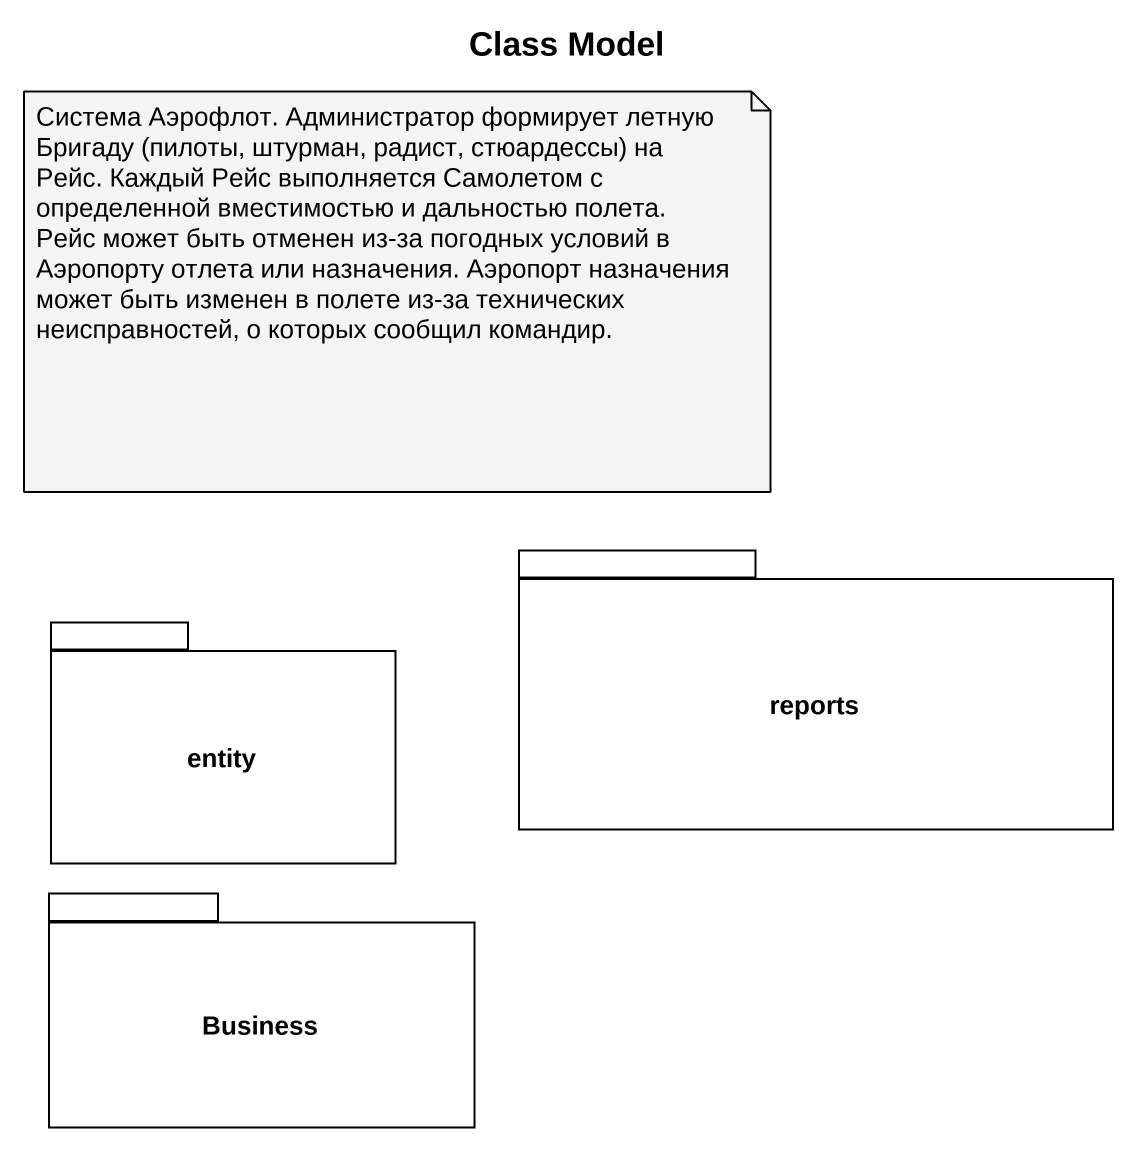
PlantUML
@startuml
title Class Model
package "entity" as entity_ {
}
package reports {
}
package Business {
}
note as N1
  Система Аэрофлот. Администратор формирует летную Бригаду (пилоты, штурман, радист, стюардессы) на Рейс. Каждый Рейс выполняется Самолетом с определенной вместимостью и дальностью полета. Рейс может быть отменен из-за погодных условий в Аэропорту отлета или назначения. Аэропорт назначения может быть изменен в полете из-за технических неисправностей, о которых сообщил командир.
end note
@enduml
